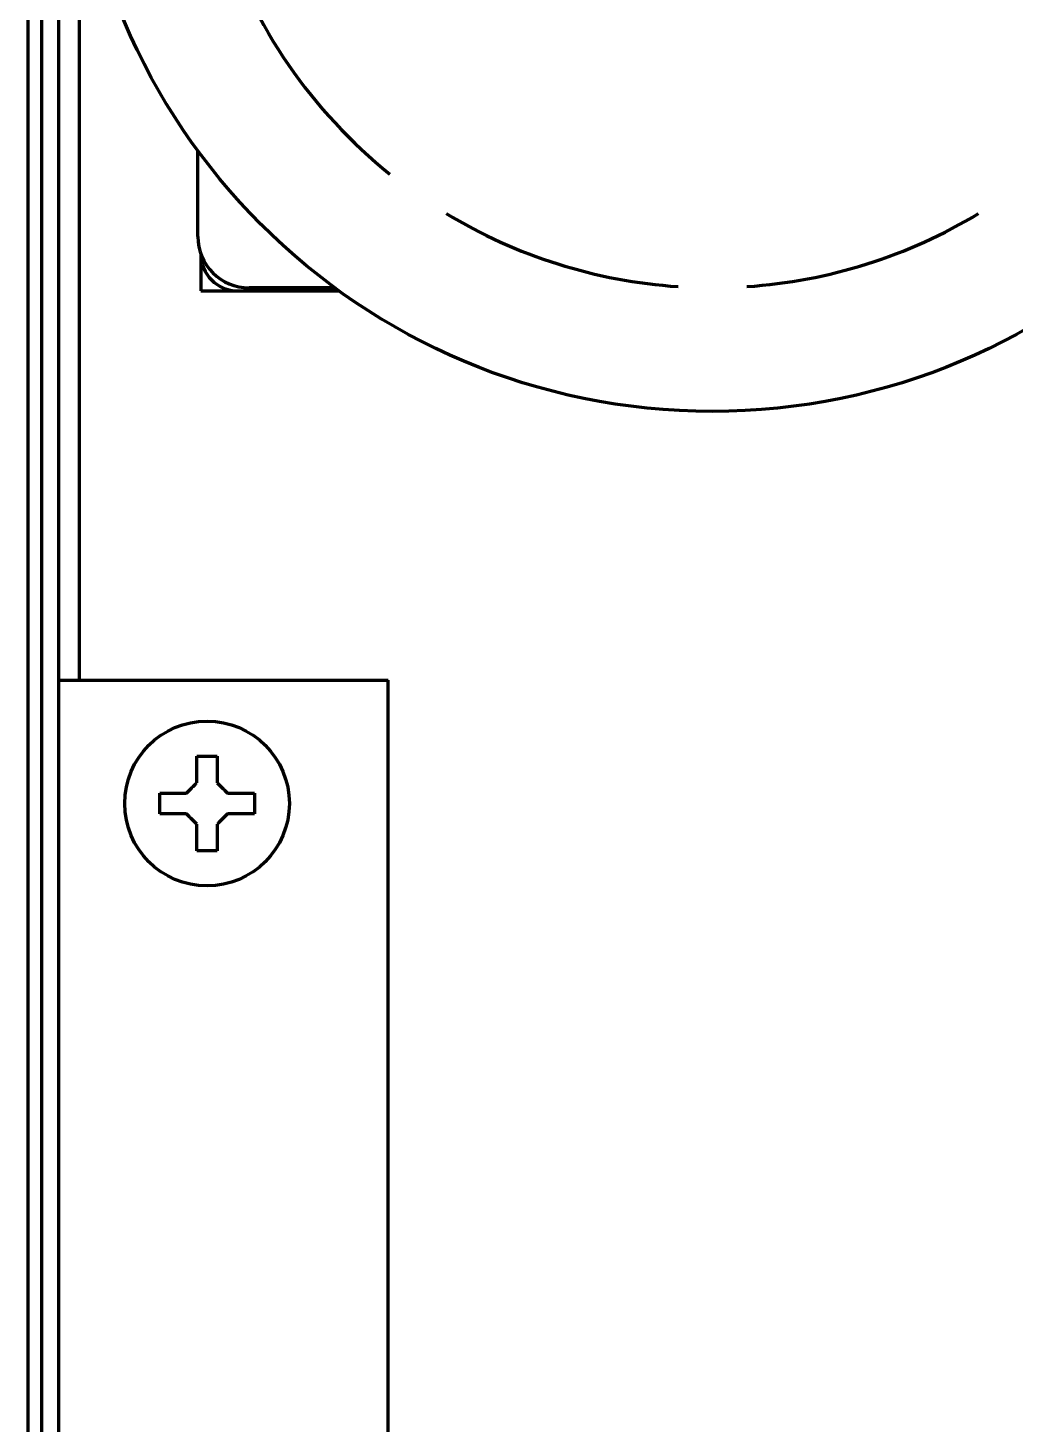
# Model space of a CAD drawing. Header units: inches. Extents: x 904 to 7172, y 213 to 5528.
# Drawn here: x 2795.6 to 2843.6, y 4343.9 to 4411.7 of the extents above; entities that cross this region are included whole.
import ezdxf

# ---------------------------------------------------------------- set-up
doc = ezdxf.new("R2010")
doc.units = ezdxf.units.IN

msp = doc.modelspace()

# ---------------------------------------------------------------- linework, layer by layer
at = {"linetype": 'Continuous', "lineweight": 70}
for p, q in [((2795.618, 4773.029), (2795.618, 4286.229)), ((2796.297, 4289.229), (2796.297, 4772.029)), ((2797.119, 4380.029), (2797.119, 4450.029)), ((2798.119, 4380.029), (2798.119, 4420.15)), ((2803.869, 4401.579), (2803.869, 4405.749)), ((2804.019, 4400.727), (2804.019, 4398.929)), ((2804.019, 4398.929), (2810.745, 4398.929)), ((2805.819, 4398.929), (2810.745, 4398.929)), ((2810.539, 4399.079), (2806.369, 4399.079)), ((2797.119, 4380.029), (2799.119, 4380.029)), ((2797.119, 4304.229), (2797.119, 4380.029)), ((2799.119, 4380.029), (2813.119, 4380.029)), ((2813.119, 4329.834), (2813.119, 4380.029)), ((2802.019, 4374.029), (2802.019, 4374.529)), ((2806.619, 4374.529), (2806.619, 4374.029)), ((2802.019, 4373.529), (2802.019, 4374.029)), ((2806.619, 4374.029), (2806.619, 4373.529))]:
    msp.add_line(p, q, dxfattribs=at)
for centre, radius in [((2828.869, 4424.079), 31), ((2804.319, 4374.029), 4)]:
    msp.add_circle(centre, radius, dxfattribs=at)
for centre, radius, start, end in [((2828.869, 4424.079), 24.991, 197.85299, 231.17573), ((2828.869, 4424.079), 24.991, 238.82427, 266.17573), ((2828.869, 4424.079), 24.991, 273.82427, 301.17573), ((2806.369, 4401.579), 2.5, 180, 270), ((2805.819, 4400.729), 1.8, 180, 270)]:
    msp.add_arc(centre, radius, start, end, dxfattribs=at)
for points in [[(2803.819, 4375.029), (2803.819, 4375.083), (2803.819, 4375.191), (2803.819, 4375.353), (2803.819, 4375.512), (2803.819, 4375.667), (2803.819, 4375.819), (2803.819, 4375.976), (2803.819, 4376.142), (2803.819, 4376.265), (2803.819, 4376.329)], [(2803.819, 4376.329), (2803.985, 4376.329), (2804.319, 4376.329), (2804.652, 4376.329), (2804.819, 4376.329)], [(2803.319, 4374.529), (2803.342, 4374.553), (2803.39, 4374.6), (2803.461, 4374.672), (2803.533, 4374.743), (2803.604, 4374.815), (2803.675, 4374.886), (2803.747, 4374.957), (2803.795, 4375.005), (2803.819, 4375.029)], [(2804.819, 4375.029), (2804.845, 4375.003), (2804.896, 4374.952), (2804.97, 4374.878), (2805.041, 4374.806), (2805.111, 4374.736), (2805.181, 4374.667), (2805.249, 4374.598), (2805.295, 4374.552), (2805.319, 4374.529)], [(2805.319, 4374.529), (2805.373, 4374.529), (2805.481, 4374.529), (2805.642, 4374.529), (2805.801, 4374.529), (2805.957, 4374.529), (2806.109, 4374.529), (2806.265, 4374.529), (2806.431, 4374.529), (2806.555, 4374.529), (2806.619, 4374.529)], [(2803.319, 4373.529), (2803.264, 4373.529), (2803.156, 4373.529), (2802.995, 4373.529), (2802.836, 4373.529), (2802.68, 4373.529), (2802.528, 4373.529), (2802.372, 4373.529), (2802.206, 4373.529), (2802.082, 4373.529), (2802.019, 4373.529)], [(2803.819, 4373.029), (2803.792, 4373.055), (2803.741, 4373.106), (2803.667, 4373.18), (2803.596, 4373.252), (2803.526, 4373.322), (2803.456, 4373.391), (2803.388, 4373.46), (2803.342, 4373.506), (2803.319, 4373.529)], [(2805.319, 4373.529), (2805.295, 4373.505), (2805.247, 4373.458), (2805.176, 4373.386), (2805.104, 4373.315), (2805.033, 4373.244), (2804.962, 4373.172), (2804.89, 4373.101), (2804.842, 4373.053), (2804.819, 4373.029)], [(2804.819, 4373.029), (2804.819, 4372.975), (2804.819, 4372.867), (2804.819, 4372.705), (2804.819, 4372.546), (2804.819, 4372.391), (2804.819, 4372.239), (2804.819, 4372.083), (2804.819, 4371.916), (2804.819, 4371.793), (2804.819, 4371.729)], [(2804.819, 4371.729), (2804.652, 4371.729), (2804.319, 4371.729), (2803.985, 4371.729), (2803.819, 4371.729)]]:
    msp.add_open_spline(points, degree=3, dxfattribs=at)
for points in [[(2804.819, 4376.329), (2804.819, 4376.126), (2804.819, 4375.916), (2804.819, 4375.591), (2804.819, 4375.481), (2804.819, 4375.258), (2804.819, 4375.144), (2804.819, 4375.029)], [(2802.019, 4374.529), (2802.221, 4374.529), (2802.431, 4374.529), (2802.756, 4374.529), (2802.866, 4374.529), (2803.09, 4374.529), (2803.203, 4374.529), (2803.319, 4374.529)], [(2806.619, 4373.529), (2806.416, 4373.529), (2806.206, 4373.529), (2805.881, 4373.529), (2805.771, 4373.529), (2805.547, 4373.529), (2805.434, 4373.529), (2805.319, 4373.529)], [(2803.819, 4371.729), (2803.819, 4371.932), (2803.819, 4372.142), (2803.819, 4372.467), (2803.819, 4372.577), (2803.819, 4372.8), (2803.819, 4372.914), (2803.819, 4373.029)]]:
    msp.add_open_spline(points, degree=3, knots=[0, 0, 0, 0, 0.5, 0.5, 0.75, 0.75, 1, 1, 1, 1], dxfattribs=at)

doc.saveas('drawing.dxf')
